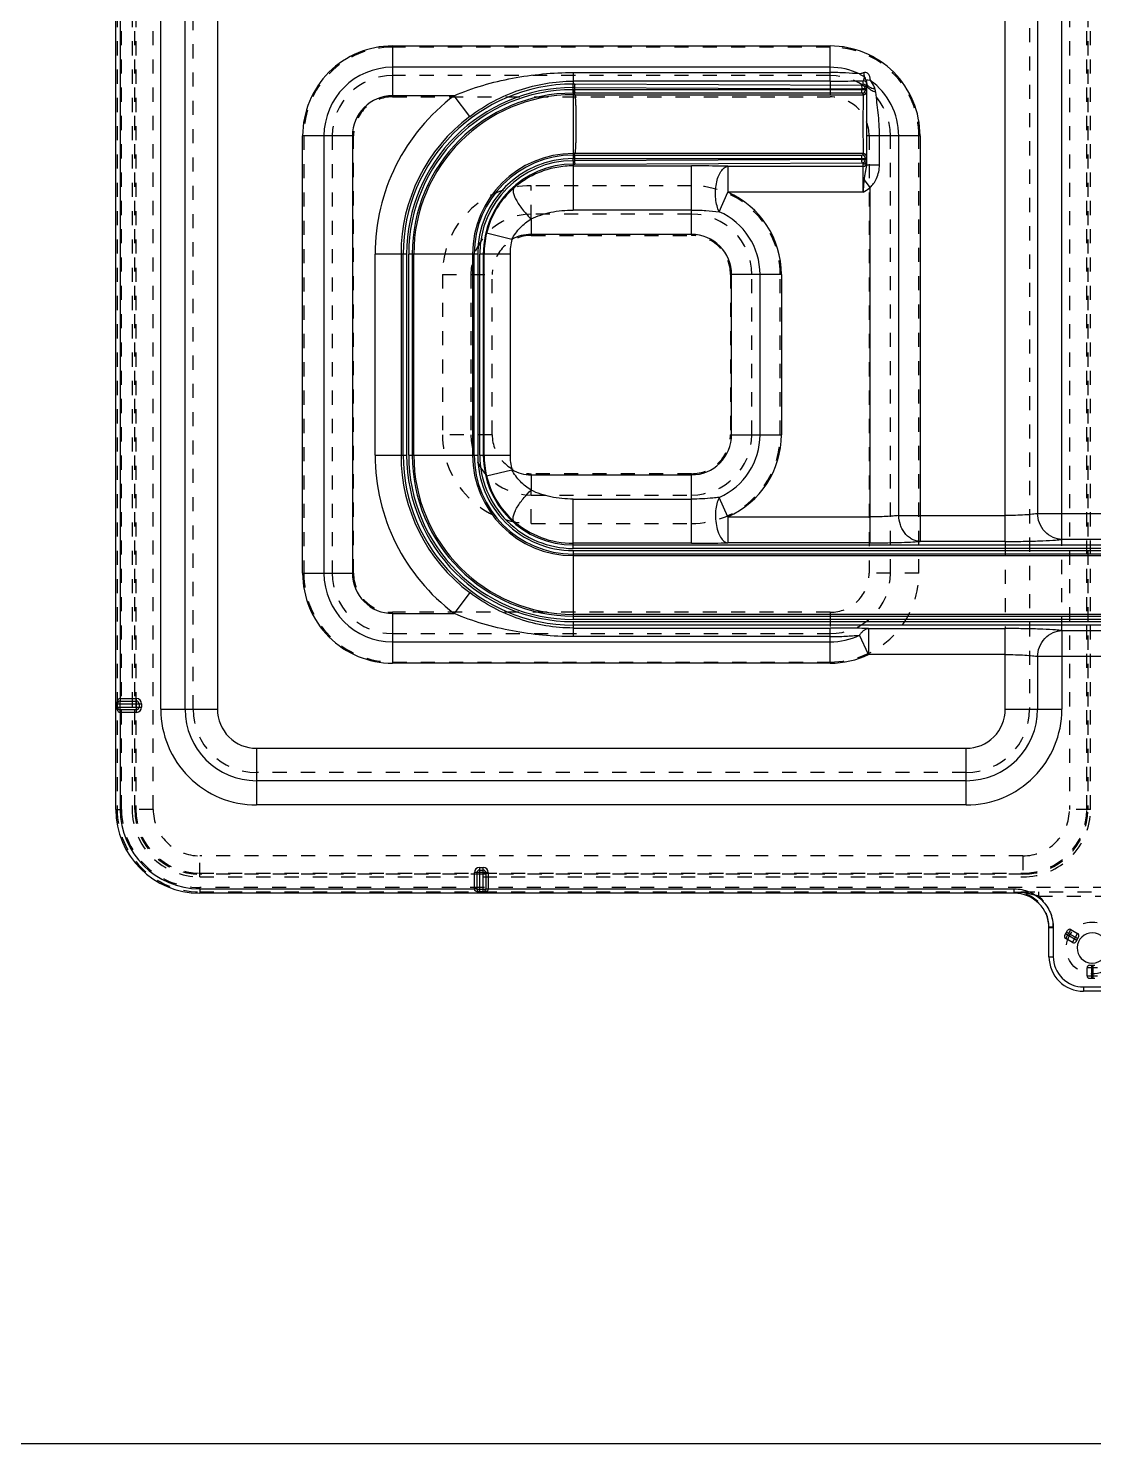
# Model space of a CAD drawing. Header units: millimetres. Extents: x 564 to 2602, y -1989 to 1042.
# Drawn here: x 979.3 to 1102.3, y -61 to 102.4 of the extents above; entities that cross this region are included whole.
import ezdxf

# ---------------------------------------------------------------- set-up
doc = ezdxf.new("R2010")
doc.units = ezdxf.units.MM
doc.header["$LTSCALE"] = 16.335
doc.linetypes.add('HIDDEN', pattern=[0.2, 0.1, -0.1])
doc.layers.get('0').update_dxf_attribs({"linetype": 'CONTINUOUS'})
doc.layers.add('DEFAULT_2', color=8, linetype='HIDDEN')

msp = doc.modelspace()

# ---------------------------------------------------------------- linework, layer by layer
at = {"color": 7, "linetype": 'Continuous'}
for p, q in [((989.44, 12.248), (989.44, 117.248)), ((994.625, 23.798), (994.625, 105.698)), ((997.428, 23.798), (997.428, 105.698)), ((1001.164, 105.698), (1001.164, 23.798)), ((1092.064, 43.175), (1092.064, 105.698)), ((1095.8, 105.698), (1095.8, 46.407)), ((1098.602, 43.411), (1098.602, 105.698)), ((989.94, 104.448), (989.94, 25.048)), ((1021.364, 100.369), (1021.364, 94.625)), ((1021.364, 100.369), (1071.864, 100.369)), ((1071.864, 96.312), (1071.864, 100.369)), ((1071.864, 97.907), (1021.364, 97.907)), ((1042.214, 97.301), (1042.214, 95.968)), ((1042.214, 97.301), (1071.864, 97.301)), ((1042.196, 95.324), (1042.196, 95.568)), ((1075.951, 95.324), (1042.196, 95.324)), ((1071.864, 96.312), (1042.214, 96.312)), ((1042.214, 94.924), (1042.214, 87.771)), ((1042.428, 94.741), (1042.3, 94.925)), ((1042.371, 95.568), (1042.371, 95.324)), ((1042.371, 95.568), (1075.517, 95.416)), ((1075.55, 94.924), (1042.403, 94.924)), ((1075.552, 95.815), (1042.406, 95.967)), ((1075.517, 95.324), (1075.517, 95.416)), ((1075.951, 95.416), (1075.517, 95.416)), ((1075.55, 94.924), (1075.682, 94.767)), ((1075.684, 95.947), (1075.552, 95.815)), ((1075.682, 94.741), (1075.682, 94.767)), ((1075.684, 95.947), (1075.684, 96.357)), ((1075.951, 95.416), (1076.084, 95.548)), ((1075.951, 95.416), (1075.951, 95.324)), ((1076.084, 95.166), (1075.951, 95.324)), ((1076.084, 95.166), (1076.084, 95.941)), ((1076.084, 86.657), (1076.084, 95.14)), ((1028.473, 94.625), (1021.364, 94.625)), ((1030.273, 92.23), (1028.473, 94.625)), ((1042.214, 94.741), (1075.682, 94.741)), ((1010.992, 39.498), (1010.992, 89.998)), ((1016.737, 89.998), (1010.992, 89.998)), ((1013.454, 89.998), (1013.454, 39.498)), ((1016.737, 89.998), (1016.737, 39.498)), ((1082.235, 89.998), (1076.084, 89.998)), ((1077.553, 86.657), (1077.553, 89.998)), ((1079.773, 46.171), (1079.773, 89.998)), ((1082.235, 89.998), (1082.235, 43.175)), ((1042.196, 87.127), (1042.196, 87.372)), ((1042.196, 87.372), (1075.951, 87.372)), ((1075.682, 87.954), (1042.214, 87.954)), ((1042.214, 86.728), (1042.214, 81.43)), ((1042.3, 87.771), (1042.428, 87.954)), ((1042.371, 87.372), (1042.371, 87.128)), ((1075.517, 87.28), (1042.371, 87.128)), ((1042.403, 87.771), (1075.55, 87.771)), ((1042.406, 86.728), (1075.552, 86.88)), ((1075.517, 87.28), (1075.517, 87.372)), ((1075.517, 87.28), (1075.951, 87.28)), ((1075.682, 87.929), (1075.55, 87.771)), ((1075.552, 86.88), (1075.684, 86.748)), ((1075.682, 87.929), (1075.682, 87.954)), ((1075.684, 83.482), (1075.684, 86.748)), ((1075.951, 87.372), (1076.084, 87.529)), ((1075.951, 87.372), (1075.951, 87.28)), ((1076.084, 87.148), (1075.951, 87.28)), ((1076.084, 86.657), (1077.553, 86.657)), ((1042.214, 86.529), (1055.864, 86.529)), ((1055.864, 78.625), (1055.864, 86.529)), ((1060.062, 86.478), (1060.062, 83.482)), ((1060.062, 86.478), (1075.684, 86.478)), ((1059.066, 81.23), (1060.062, 83.482)), ((1075.684, 83.482), (1060.062, 83.482)), ((1076.491, 84.028), (1075.818, 84.932)), ((1076.491, 43.018), (1076.491, 84.028)), ((1037.364, 80.405), (1037.364, 78.625)), ((1055.864, 81.43), (1042.214, 81.43)), ((1035.123, 78.046), (1032.21, 78.744)), ((1055.864, 78.625), (1037.364, 78.625)), ((1019.348, 53.148), (1019.348, 76.348)), ((1022.993, 76.348), (1019.348, 76.348)), ((1022.344, 76.348), (1022.344, 53.148)), ((1022.594, 53.148), (1022.594, 76.348)), ((1022.993, 76.348), (1022.993, 53.148)), ((1023.238, 53.148), (1023.238, 76.348)), ((1031.19, 76.348), (1023.238, 76.348)), ((1023.637, 76.348), (1023.637, 53.148)), ((1023.82, 53.148), (1023.82, 76.348)), ((1030.607, 76.348), (1030.607, 53.148)), ((1030.79, 53.148), (1030.79, 76.348)), ((1031.19, 76.348), (1031.19, 53.148)), ((1031.434, 53.148), (1031.434, 76.348)), ((1034.923, 76.348), (1031.434, 76.348)), ((1031.834, 76.348), (1031.834, 53.148)), ((1031.927, 53.148), (1031.927, 76.348)), ((1034.923, 76.348), (1034.923, 53.148)), ((1060.491, 55.498), (1060.491, 73.998)), ((1066.235, 73.998), (1060.491, 73.998)), ((1063.773, 55.498), (1063.773, 73.998)), ((1066.235, 73.998), (1066.235, 55.498)), ((1060.491, 55.498), (1066.235, 55.498)), ((1019.348, 53.148), (1022.993, 53.148)), ((1023.238, 53.148), (1031.19, 53.148)), ((1031.434, 53.148), (1034.923, 53.148)), ((1032.21, 50.752), (1035.123, 51.449)), ((1037.364, 50.871), (1037.364, 49.09)), ((1037.364, 50.871), (1055.864, 50.871)), ((1055.864, 42.966), (1055.864, 50.871)), ((1042.214, 42.368), (1042.214, 48.066)), ((1042.214, 48.066), (1055.864, 48.066)), ((1060.062, 46.014), (1059.066, 48.265)), ((1060.062, 46.014), (1060.062, 43.018)), ((1060.062, 46.014), (1076.491, 46.014)), ((1079.773, 46.171), (1092.064, 46.171)), ((1095.8, 46.407), (1108.428, 46.407)), ((1055.864, 42.966), (1042.214, 42.966)), ((1042.214, 42.768), (1162.014, 42.768)), ((1076.491, 43.018), (1060.062, 43.018)), ((1092.066, 43.175), (1082.235, 43.175)), ((1105.626, 43.411), (1098.602, 43.411)), ((1162.014, 42.368), (1042.214, 42.368)), ((1042.214, 42.124), (1042.214, 34.172)), ((1042.214, 42.124), (1162.014, 42.124)), ((1162.014, 41.724), (1042.214, 41.724)), ((1042.214, 41.541), (1162.014, 41.541)), ((1010.992, 39.498), (1016.737, 39.498)), ((1030.273, 37.265), (1028.473, 34.871)), ((1021.364, 34.871), (1021.364, 29.126)), ((1021.364, 34.871), (1028.473, 34.871)), ((1162.014, 34.754), (1042.214, 34.754)), ((1042.214, 34.571), (1162.014, 34.571)), ((1162.014, 34.172), (1042.214, 34.172)), ((1042.214, 33.927), (1042.214, 32.195)), ((1042.214, 33.927), (1162.014, 33.927)), ((1162.014, 33.528), (1042.214, 33.528)), ((1042.214, 33.183), (1071.864, 33.183)), ((1071.864, 29.126), (1071.864, 33.183)), ((1076.303, 33.12), (1076.303, 30.124)), ((1076.304, 33.12), (1092.065, 33.12)), ((1092.064, 23.798), (1092.064, 33.12)), ((1098.602, 32.885), (1105.626, 32.885)), ((1098.602, 32.885), (1098.602, 23.798)), ((1021.364, 31.588), (1071.864, 31.588)), ((1071.864, 32.195), (1042.214, 32.195)), ((1076.303, 30.124), (1075.249, 32.35)), ((1092.064, 30.124), (1076.303, 30.124)), ((1108.428, 29.889), (1095.8, 29.889)), ((1095.8, 29.889), (1095.8, 23.798)), ((1071.864, 29.126), (1021.364, 29.126)), ((989.914, 24.748), (989.914, 23.748)), ((989.914, 24.748), (991.814, 24.748)), ((989.94, 25.048), (991.814, 25.048)), ((991.814, 23.448), (991.814, 25.048)), ((989.548, 24.448), (989.548, 24.048)), ((989.548, 24.448), (992.414, 24.448)), ((989.548, 24.048), (992.414, 24.048)), ((989.614, 24.048), (989.614, 24.448)), ((991.814, 23.748), (989.914, 23.748)), ((989.94, 23.448), (989.94, 12.248)), ((991.814, 23.448), (989.94, 23.448)), ((992.114, 24.448), (992.114, 24.048)), ((992.414, 24.448), (992.414, 24.048)), ((994.625, 23.798), (1001.164, 23.798)), ((1092.064, 23.798), (1098.602, 23.798)), ((1005.664, 19.298), (1005.664, 12.759)), ((1005.664, 19.298), (1087.564, 19.298)), ((1087.564, 12.759), (1087.564, 19.298)), ((1087.564, 15.562), (1005.664, 15.562)), ((989.44, 12.248), (989.94, 12.248)), ((1087.564, 12.759), (1005.664, 12.759)), ((1030.814, 3.074), (1030.814, 4.949)), ((1032.414, 4.948), (1030.814, 4.948)), ((1031.114, 3.048), (1031.114, 4.948)), ((1031.414, 5.548), (1031.414, 2.748)), ((1031.414, 5.548), (1031.814, 5.548)), ((1031.414, 5.248), (1031.814, 5.248)), ((1031.814, 2.748), (1031.814, 5.548)), ((1032.114, 4.948), (1032.114, 3.048)), ((1032.414, 4.949), (1032.414, 3.074)), ((999.114, 3.074), (999.114, 2.574)), ((999.114, 3.074), (1030.814, 3.074)), ((1093.114, 2.574), (999.114, 2.574)), ((1031.114, 3.048), (1032.114, 3.048)), ((1031.814, 2.748), (1031.414, 2.748)), ((1031.814, 2.682), (1031.414, 2.682)), ((1032.414, 3.074), (1093.115, 3.074)), ((1093.114, 2.574), (1093.114, 3.074)), ((1097.614, -1.429), (1097.114, -1.429)), ((1097.114, -4.752), (1097.114, -1.429)), ((1097.614, -1.43), (1097.614, -4.752)), ((1099.043, -2.672), (1099.643, -1.633)), ((1099.643, -1.633), (1100.422, -2.083)), ((1098.933, -2.262), (1099.233, -1.742)), ((1099.033, -2.089), (1100.332, -2.839)), ((1099.822, -3.122), (1099.043, -2.672)), ((1099.133, -1.916), (1100.432, -2.666)), ((1099.822, -3.122), (1100.422, -2.083)), ((1100.232, -3.012), (1100.532, -2.492)), ((1097.114, -4.752), (1097.614, -4.752)), ((1102.714, -6.052), (1101.514, -6.052)), ((1101.514, -6.952), (1101.514, -6.052)), ((1101.814, -5.752), (1102.414, -5.752)), ((1102.014, -5.752), (1102.014, -7.252)), ((1102.214, -7.252), (1102.214, -5.752)), ((1101.514, -6.952), (1102.714, -6.952)), ((1101.814, -7.252), (1102.414, -7.252)), ((1101.114, -8.252), (1103.114, -8.252)), ((1101.114, -8.252), (1101.114, -8.752)), ((1103.114, -8.752), (1101.114, -8.752))]:
    msp.add_line(p, q, dxfattribs=at)
msp.add_lwpolyline([(634.203, 193.293), (1256.991, 193.293), (1256.991, -60.969), (634.203, -60.969)], close=True)
for centre, radius, start, end in [((1021.364, 89.998), 10.372, 89.99971, 180.00029), ((1071.864, 89.998), 10.372, 0.00011, 90.00027), ((1021.364, 89.998), 7.91, 90, 180), ((1071.864, 89.998), 7.91, 64.65633, 90), ((1071.864, 89.998), 7.91, 0.00033, 54.10107), ((1042.214, 76.348), 19.62, 90, 180), ((1042.214, 76.348), 19.22, 90.05164, 179.99995), ((1042.214, 76.348), 18.976, 90.0523, 179.99998), ((1042.214, 76.348), 18.577, 90, 180), ((1042.197, 63.922), 31.646, 89.685, 90.00059), ((1042.198, 51.122), 44.846, 89.73476, 89.97987), ((1042.197, 132.967), 38.043, 270.02603, 270.15598), ((1042.404, 132.911), 37.987, 269.84389, 269.99985), ((1075.55, 95.325), 0.401, 269.9013, 359.7555), ((1075.55, 95.414), 0.401, 0.18928, 89.81072), ((1075.684, 95.167), 0.4, 269.72989, 359.84868), ((1075.684, 95.141), 0.4, 269.62904, 359.97978), ((1075.684, 95.547), 0.4, 0.119, 89.95946), ((1075.495, 95.94), 0.589, 0.08157, 9.13364), ((1076.574, 96.14), 0.509, 192.0937, 201.30839), ((1074.983, 94.769), 2.158, 6.81039, 16.67853), ((1021.364, 89.998), 4.627, 89.99999, 180.00001), ((1042.214, 76.348), 22.866, 126.93628, 179.99998), ((1042.214, 76.348), 18.393, 90, 180), ((1042.214, 76.348), 19.87, 126.93628, 180), ((1042.214, 76.348), 11.607, 90, 180), ((1042.214, 76.348), 11.423, 90, 180), ((1042.214, 76.348), 11.024, 90.09003, 180.00009), ((1042.214, 76.348), 10.78, 90.09207, 180.00005), ((1042.214, 76.348), 10.38, 90, 180), ((1042.197, 118.776), 31.649, 269.99945, 270.31502), ((1042.197, 49.727), 38.044, 89.84402, 89.97396), ((1042.198, 131.644), 44.916, 270.0205, 270.26523), ((1042.404, 49.789), 37.982, 90.00014, 90.15613), ((1075.55, 87.371), 0.401, 0.21413, 90.12907), ((1075.55, 87.281), 0.401, 270.1913, 359.8087), ((1075.684, 87.555), 0.4, 0.01889, 90.3708), ((1075.684, 87.528), 0.4, 0.15032, 90.2711), ((1075.684, 87.149), 0.4, 270.03847, 359.92226), ((1075.684, 86.877), 0.4, 269.9432, 359.93899), ((1042.005, 76.398), 10.072, 131.27731, 166.53264), ((1055.864, 73.998), 10.372, 0.00036, 66.12164), ((1055.864, 73.998), 7.91, 0.00033, 66.12164), ((1042.214, 76.348), 10.287, 166.52974, 180), ((1037.364, 73.998), 4.627, 90, 118.96146), ((1055.864, 73.998), 4.627, 359.9999, 90.0001), ((1042.214, 76.348), 7.291, 166.52972, 180), ((1055.864, 55.498), 4.627, 269.99999, 0.00001), ((1055.864, 55.498), 7.91, 293.87836, 0), ((1055.864, 55.498), 10.372, 293.87836, 0), ((1042.214, 53.148), 22.866, 180.00003, 233.06372), ((1042.214, 53.148), 19.87, 180, 233.06372), ((1042.214, 53.148), 19.62, 180, 270), ((1042.214, 53.148), 19.22, 180.00005, 269.99995), ((1042.214, 53.148), 18.976, 180.00002, 269.99998), ((1042.214, 53.148), 18.577, 180, 270), ((1042.214, 53.148), 18.393, 180, 270), ((1042.214, 53.148), 11.607, 180, 270), ((1042.214, 53.148), 11.423, 180, 270), ((1042.214, 53.148), 11.024, 179.99991, 270.00009), ((1042.214, 53.148), 10.78, 179.99996, 270.00004), ((1042.214, 53.148), 10.38, 180, 270), ((1042.214, 53.148), 10.287, 180, 193.47024), ((1042.214, 53.148), 7.291, 180, 193.47028), ((1042.006, 53.098), 10.073, 193.46934, 228.7207), ((1037.364, 55.498), 4.627, 241.03854, 269.99998), ((1021.364, 39.498), 10.372, 180.00011, 270.00027), ((1021.364, 39.498), 7.91, 180.00033, 270), ((1021.364, 39.498), 4.627, 179.9999, 270.0001), ((1071.864, 39.498), 7.91, 270, 295.34372), ((1071.864, 39.498), 10.372, 270, 295.34372), ((989.914, 24.448), 0.3, 90, 180), ((991.814, 24.448), 0.6, 359.999, 89.93542), ((991.814, 24.448), 0.3, 0, 90), ((989.914, 24.048), 0.3, 180, 270), ((989.93, 23.721), 0.273, 245.11118, 253.82089), ((991.814, 24.048), 0.6, 270.06529, 0.00025), ((991.814, 24.048), 0.3, 270, 360), ((1005.664, 23.798), 11.038, 179.99958, 270.00042), ((1005.664, 23.798), 8.236, 180, 270), ((1005.664, 23.798), 4.5, 179.99997, 270.00003), ((1087.564, 23.798), 11.038, 269.99958, 0.00042), ((1087.564, 23.798), 8.236, 270, 0), ((1087.564, 23.798), 4.5, 269.99997, 0.00003), ((999.114, 12.248), 9.674, 180, 270), ((999.114, 12.248), 9.174, 180.00001, 269.99999), ((1031.414, 4.948), 0.6, 89.99986, 179.93459), ((1031.414, 4.948), 0.3, 90, 180), ((1031.814, 4.948), 0.6, 0.06531, 90.00049), ((1031.814, 4.948), 0.3, 0, 90), ((1031.092, 3.065), 0.277, 196.99666, 206.23563), ((1031.414, 3.048), 0.3, 180, 270), ((1031.814, 3.048), 0.3, 270, 0), ((1093.112, -1.427), 4.001, 359.97166, 89.97974), ((1099.493, -1.892), 0.3, 60, 150), ((1099.193, -2.412), 0.3, 150, 240), ((1099.972, -2.862), 0.3, 240, 330), ((1102.114, -3.752), 1.75, 270, 268.13985), ((1100.272, -2.342), 0.3, 330, 60), ((1101.114, -4.752), 4, 180, 270), ((1101.114, -4.752), 3.5, 179.99937, 270.00063), ((1101.814, -6.052), 0.3, 90, 180), ((1101.814, -6.952), 0.3, 180, 270)]:
    msp.add_arc(centre, radius, start, end, dxfattribs=at)
for points, knots in [([(1028.473, 94.625), (1029.55, 95.097), (1031.769, 95.883), (1035.197, 96.701), (1038.687, 97.193), (1041.037, 97.305), (1042.214, 97.301)], [0, 0, 0, 0, 0.2503525, 0.4998875, 0.7494841, 1, 1, 1, 1]), ([(1075.249, 97.146), (1074.715, 97.185), (1073.588, 97.267), (1072.458, 97.301), (1071.864, 97.301)], [0, 0, 0, 0, 0.4739745, 1, 1, 1, 1]), ([(1075.73, 97.275), (1075.69, 97.261), (1075.531, 97.211), (1075.37, 97.171), (1075.25, 97.146)], [0, 0, 0, 0, 0.257634, 1, 1, 1, 1]), ([(1075.803, 96.816), (1075.792, 96.757), (1075.771, 96.652), (1075.741, 96.514), (1075.714, 96.421), (1075.697, 96.369), (1075.684, 96.357)], [0, 0, 0, 0, 0.376686, 0.6747431, 0.8848527, 1, 1, 1, 1]), ([(1076.502, 96.405), (1076.5, 96.501), (1076.48, 96.709), (1076.397, 96.972), (1076.255, 97.17), (1076.093, 97.283), (1075.904, 97.317), (1075.784, 97.292), (1075.73, 97.275)], [0, 0, 0, 0, 0.2095691, 0.4555817, 0.5933022, 0.7372176, 0.875634, 1, 1, 1, 1]), ([(1075.73, 97.275), (1075.735, 97.19), (1075.749, 97.035), (1075.781, 96.883), (1075.803, 96.816)], [0, 0, 0, 0, 0.5497555, 1, 1, 1, 1]), ([(1075.981, 96.468), (1075.968, 96.525), (1075.945, 96.615), (1075.905, 96.72), (1075.87, 96.778), (1075.842, 96.813), (1075.814, 96.821), (1075.803, 96.816)], [0, 0, 0, 0, 0.4230318, 0.6748355, 0.8198991, 0.9113624, 1, 1, 1, 1]), ([(1076.502, 96.405), (1076.405, 96.395), (1076.228, 96.392), (1076.052, 96.434), (1075.981, 96.468)], [0, 0, 0, 0, 0.5491962, 1, 1, 1, 1]), ([(1075.981, 96.468), (1075.999, 96.383), (1076.033, 96.238), (1076.067, 96.094), (1076.076, 96.034)], [0, 0, 0, 0, 0.590747, 1, 1, 1, 1]), ([(1077.05, 95.389), (1077.023, 95.48), (1076.889, 95.843), (1076.68, 96.175), (1076.502, 96.405)], [0, 0, 0, 0, 0.2467056, 1, 1, 1, 1]), ([(1030.273, 92.23), (1031.149, 92.888), (1032.981, 94.057), (1035.944, 95.344), (1039.038, 96.133), (1041.156, 96.312), (1042.214, 96.312)], [0, 0, 0, 0, 0.2562074, 0.5057165, 0.752511, 1, 1, 1, 1]), ([(1042.196, 95.568), (1042.197, 95.618), (1042.199, 95.709), (1042.203, 95.818), (1042.206, 95.889), (1042.208, 95.927), (1042.211, 95.952), (1042.212, 95.964), (1042.214, 95.968)], [0, 0, 0, 0, 0.3702112, 0.6886554, 0.8131934, 0.9084892, 0.9714341, 1, 1, 1, 1]), ([(1042.214, 94.924), (1042.212, 94.928), (1042.211, 94.941), (1042.208, 94.966), (1042.206, 95.004), (1042.203, 95.075), (1042.199, 95.183), (1042.197, 95.275), (1042.196, 95.324)], [0, 0, 0, 0, 0.0300975, 0.0941036, 0.189951, 0.3145425, 0.6318623, 1, 1, 1, 1]), ([(1042.285, 95.324), (1042.285, 95.276), (1042.285, 95.185), (1042.287, 95.077), (1042.291, 95.003), (1042.293, 94.965), (1042.297, 94.941), (1042.298, 94.928), (1042.3, 94.925)], [0, 0, 0, 0, 0.3571219, 0.6848261, 0.8116182, 0.9073934, 0.9706097, 1, 1, 1, 1]), ([(1042.406, 95.967), (1042.402, 95.965), (1042.398, 95.952), (1042.392, 95.928), (1042.386, 95.89), (1042.379, 95.816), (1042.373, 95.707), (1042.371, 95.616), (1042.371, 95.568)], [0, 0, 0, 0, 0.0308246, 0.0940679, 0.1895291, 0.315968, 0.6432691, 1, 1, 1, 1]), ([(1042.371, 95.324), (1042.371, 95.276), (1042.372, 95.185), (1042.377, 95.076), (1042.385, 95.003), (1042.39, 94.965), (1042.396, 94.94), (1042.4, 94.927), (1042.403, 94.924)], [0, 0, 0, 0, 0.3550236, 0.6811378, 0.8076691, 0.903715, 0.967956, 1, 1, 1, 1]), ([(1071.864, 96.312), (1072.192, 96.312), (1073.466, 96.316), (1074.739, 96.331), (1075.684, 96.357)], [0, 0, 0, 0, 0.2578458, 1, 1, 1, 1]), ([(1075.528, 95.691), (1075.526, 95.671), (1075.52, 95.58), (1075.517, 95.488), (1075.517, 95.416)], [0, 0, 0, 0, 0.2170903, 1, 1, 1, 1]), ([(1075.526, 95.05), (1075.525, 95.07), (1075.519, 95.161), (1075.517, 95.252), (1075.517, 95.324)], [0, 0, 0, 0, 0.2175189, 1, 1, 1, 1]), ([(1075.526, 95.05), (1075.528, 95.033), (1075.531, 95.004), (1075.536, 94.965), (1075.541, 94.941), (1075.546, 94.927), (1075.55, 94.924)], [0, 0, 0, 0, 0.3895352, 0.6913372, 0.8955007, 1, 1, 1, 1]), ([(1075.528, 95.691), (1075.529, 95.708), (1075.532, 95.737), (1075.538, 95.775), (1075.543, 95.799), (1075.548, 95.813), (1075.552, 95.815)], [0, 0, 0, 0, 0.3928439, 0.6957177, 0.8986033, 1, 1, 1, 1]), ([(1076.003, 96.197), (1075.966, 96.247), (1075.867, 96.327), (1075.744, 96.357), (1075.684, 96.357)], [0, 0, 0, 0, 0.5096795, 1, 1, 1, 1]), ([(1076.076, 96.034), (1076.074, 96.048), (1076.058, 96.106), (1076.03, 96.16), (1076.003, 96.197)], [0, 0, 0, 0, 0.2399767, 1, 1, 1, 1]), ([(1076.202, 95.589), (1076.183, 95.617), (1076.119, 95.724), (1076.084, 95.85), (1076.084, 95.941)], [0, 0, 0, 0, 0.2715247, 1, 1, 1, 1]), ([(1076.237, 95.747), (1076.222, 95.763), (1076.166, 95.825), (1076.122, 95.898), (1076.1, 95.955)], [0, 0, 0, 0, 0.2656431, 1, 1, 1, 1]), ([(1077.126, 95.025), (1076.933, 95.08), (1076.59, 95.215), (1076.295, 95.453), (1076.202, 95.589)], [0, 0, 0, 0, 0.548703, 1, 1, 1, 1]), ([(1077.05, 95.388), (1076.887, 95.415), (1076.596, 95.491), (1076.331, 95.649), (1076.237, 95.747)], [0, 0, 0, 0, 0.5494259, 1, 1, 1, 1]), ([(1077.553, 89.998), (1077.553, 90.454), (1077.523, 91.351), (1077.374, 93.027), (1077.218, 94.244), (1077.126, 95.025)], [0, 0, 0, 0, 0.2707933, 0.5328666, 1, 1, 1, 1]), ([(1042.428, 87.954), (1042.435, 87.965), (1042.445, 87.999), (1042.458, 88.063), (1042.471, 88.158), (1042.484, 88.28), (1042.496, 88.429), (1042.512, 88.678), (1042.529, 89.047), (1042.546, 89.546), (1042.558, 90.11), (1042.566, 90.718), (1042.568, 91.348), (1042.566, 91.978), (1042.558, 92.586), (1042.546, 93.149), (1042.53, 93.649), (1042.512, 94.017), (1042.496, 94.267), (1042.483, 94.416), (1042.471, 94.538), (1042.459, 94.632), (1042.446, 94.697), (1042.436, 94.731), (1042.428, 94.741)], [0, 0, 0, 0, 0.0055001, 0.0152428, 0.0292082, 0.0473163, 0.0694101, 0.0952953, 0.1575735, 0.231956, 0.3158425, 0.4062527, 0.499989, 0.5937249, 0.684134, 0.7680184, 0.8423977, 0.904674, 0.9305599, 0.952652, 0.9707501, 0.9846941, 0.9944247, 1, 1, 1, 1]), ([(1075.682, 94.741), (1075.676, 94.708), (1075.675, 94.603), (1075.667, 94.39), (1075.663, 94.068), (1075.658, 93.651), (1075.654, 93.151), (1075.65, 92.374), (1075.649, 91.766), (1075.649, 91.348)], [0, 0, 0, 0, 0.0293619, 0.0930323, 0.1887829, 0.3133111, 0.4623005, 0.6304626, 1, 1, 1, 1]), ([(1075.649, 91.348), (1075.649, 90.93), (1075.65, 90.322), (1075.654, 89.545), (1075.658, 89.045), (1075.663, 88.628), (1075.667, 88.306), (1075.675, 88.093), (1075.676, 87.987), (1075.682, 87.955)], [0, 0, 0, 0, 0.3695298, 0.5376972, 0.686685, 0.811204, 0.906972, 0.9706332, 1, 1, 1, 1]), ([(1042.214, 87.771), (1042.212, 87.768), (1042.211, 87.755), (1042.209, 87.73), (1042.207, 87.692), (1042.204, 87.62), (1042.2, 87.512), (1042.198, 87.421), (1042.196, 87.372)], [0, 0, 0, 0, 0.0300225, 0.0940043, 0.1898525, 0.3144628, 0.6318309, 1, 1, 1, 1]), ([(1042.196, 87.127), (1042.198, 87.078), (1042.201, 86.986), (1042.204, 86.878), (1042.207, 86.806), (1042.209, 86.768), (1042.212, 86.744), (1042.212, 86.731), (1042.214, 86.728)], [0, 0, 0, 0, 0.370292, 0.6888203, 0.8133854, 0.9086778, 0.9715758, 1, 1, 1, 1]), ([(1042.283, 87.372), (1042.283, 87.419), (1042.284, 87.511), (1042.287, 87.619), (1042.291, 87.692), (1042.293, 87.731), (1042.297, 87.755), (1042.298, 87.768), (1042.3, 87.771)], [0, 0, 0, 0, 0.3570898, 0.6847927, 0.8115956, 0.9073856, 0.9706152, 1, 1, 1, 1]), ([(1042.403, 87.771), (1042.4, 87.769), (1042.396, 87.755), (1042.39, 87.731), (1042.385, 87.692), (1042.377, 87.619), (1042.372, 87.511), (1042.371, 87.42), (1042.371, 87.372)], [0, 0, 0, 0, 0.032044, 0.096285, 0.1923309, 0.3188622, 0.6449764, 1, 1, 1, 1]), ([(1042.371, 87.128), (1042.371, 87.077), (1042.373, 86.985), (1042.379, 86.877), (1042.386, 86.809), (1042.391, 86.771), (1042.397, 86.746), (1042.402, 86.731), (1042.406, 86.728)], [0, 0, 0, 0, 0.3821359, 0.6839173, 0.8005068, 0.8971944, 0.9654204, 1, 1, 1, 1]), ([(1075.517, 87.372), (1075.517, 87.397), (1075.518, 87.488), (1075.521, 87.58), (1075.526, 87.646)], [0, 0, 0, 0, 0.2734847, 1, 1, 1, 1]), ([(1075.528, 87.005), (1075.526, 87.024), (1075.52, 87.116), (1075.517, 87.208), (1075.517, 87.28)], [0, 0, 0, 0, 0.2170914, 1, 1, 1, 1]), ([(1075.526, 87.646), (1075.528, 87.663), (1075.531, 87.692), (1075.536, 87.73), (1075.541, 87.755), (1075.546, 87.769), (1075.55, 87.771)], [0, 0, 0, 0, 0.3895351, 0.6913369, 0.8955003, 1, 1, 1, 1]), ([(1075.528, 87.005), (1075.529, 86.988), (1075.532, 86.959), (1075.538, 86.92), (1075.543, 86.896), (1075.548, 86.883), (1075.552, 86.88)], [0, 0, 0, 0, 0.3928438, 0.6957191, 0.898602, 1, 1, 1, 1]), ([(1075.818, 84.932), (1075.834, 85.094), (1075.872, 85.402), (1075.951, 85.843), (1076.04, 86.253), (1076.084, 86.523), (1076.084, 86.657)], [0, 0, 0, 0, 0.2788211, 0.5331552, 0.7701383, 1, 1, 1, 1]), ([(1076.491, 84.028), (1076.621, 84.173), (1076.904, 84.494), (1077.26, 85.093), (1077.499, 85.836), (1077.553, 86.378), (1077.553, 86.657)], [0, 0, 0, 0, 0.2007497, 0.4413179, 0.7124369, 1, 1, 1, 1]), ([(1042.214, 86.529), (1041.582, 86.529), (1040.323, 86.416), (1038.508, 85.915), (1036.826, 85.104), (1035.823, 84.373), (1035.36, 83.968)], [0, 0, 0, 0, 0.2537215, 0.5046704, 0.7527354, 1, 1, 1, 1]), ([(1060.062, 86.478), (1059.731, 86.487), (1058.332, 86.519), (1056.932, 86.529), (1055.864, 86.529)], [0, 0, 0, 0, 0.2364241, 1, 1, 1, 1]), ([(1059.066, 81.23), (1058.954, 81.445), (1058.775, 81.936), (1058.639, 82.739), (1058.612, 83.603), (1058.708, 84.458), (1058.914, 85.231), (1059.173, 85.785), (1059.431, 86.124), (1059.63, 86.307), (1059.84, 86.431), (1059.99, 86.471), (1060.062, 86.478)], [0, 0, 0, 0, 0.1239698, 0.2654606, 0.4160801, 0.5657904, 0.7047219, 0.8245758, 0.8761131, 0.9220641, 0.9628025, 1, 1, 1, 1]), ([(1035.36, 83.968), (1035.315, 83.911), (1035.275, 83.789), (1035.272, 83.61), (1035.308, 83.352), (1035.441, 82.966), (1035.695, 82.453), (1036.05, 81.901), (1036.465, 81.351), (1036.907, 80.849), (1037.213, 80.544), (1037.364, 80.405)], [0, 0, 0, 0, 0.0510888, 0.085037, 0.1264011, 0.2338288, 0.3706941, 0.5292581, 0.6957147, 0.8557172, 1, 1, 1, 1]), ([(1075.684, 83.482), (1075.695, 83.607), (1075.736, 84.091), (1075.78, 84.574), (1075.818, 84.932)], [0, 0, 0, 0, 0.2587176, 1, 1, 1, 1]), ([(1075.684, 83.482), (1075.75, 83.525), (1076.024, 83.7), (1076.294, 83.882), (1076.491, 84.028)], [0, 0, 0, 0, 0.2437362, 1, 1, 1, 1]), ([(1035.123, 78.046), (1035.396, 78.537), (1036.043, 79.435), (1036.907, 80.131), (1037.364, 80.405)], [0, 0, 0, 0, 0.5128309, 1, 1, 1, 1]), ([(1037.364, 80.405), (1038.076, 80.758), (1039.68, 81.269), (1041.346, 81.429), (1042.214, 81.43)], [0, 0, 0, 0, 0.4779944, 1, 1, 1, 1]), ([(1055.864, 81.43), (1056.419, 81.43), (1057.489, 81.39), (1058.555, 81.292), (1059.066, 81.23)], [0, 0, 0, 0, 0.5194433, 1, 1, 1, 1]), ([(1037.364, 49.091), (1036.907, 49.365), (1036.043, 50.061), (1035.396, 50.959), (1035.123, 51.449)], [0, 0, 0, 0, 0.4871869, 1, 1, 1, 1]), ([(1035.36, 45.528), (1035.309, 45.591), (1035.271, 45.731), (1035.276, 45.932), (1035.327, 46.217), (1035.484, 46.628), (1035.762, 47.157), (1036.127, 47.703), (1036.646, 48.371), (1037.074, 48.823), (1037.364, 49.09)], [0, 0, 0, 0, 0.0573091, 0.0956572, 0.1420598, 0.2599812, 0.4041013, 0.5626848, 0.7222059, 1, 1, 1, 1]), ([(1042.214, 48.066), (1041.346, 48.066), (1039.68, 48.226), (1038.076, 48.737), (1037.364, 49.091)], [0, 0, 0, 0, 0.5220008, 1, 1, 1, 1]), ([(1059.066, 48.265), (1058.818, 48.236), (1057.755, 48.121), (1056.684, 48.066), (1055.864, 48.066)], [0, 0, 0, 0, 0.2330516, 1, 1, 1, 1]), ([(1059.066, 48.265), (1058.973, 48.087), (1058.805, 47.652), (1058.65, 46.889), (1058.605, 45.984), (1058.701, 45.041), (1058.933, 44.194), (1059.228, 43.616), (1059.502, 43.299), (1059.737, 43.109), (1059.937, 43.03), (1060.063, 43.018)], [0, 0, 0, 0, 0.1032312, 0.2374353, 0.3972976, 0.5662287, 0.7214205, 0.8455175, 0.8944169, 0.9355162, 1, 1, 1, 1]), ([(1079.773, 46.171), (1079.561, 46.143), (1079.085, 46.097), (1077.99, 46.031), (1077.108, 46.014), (1076.491, 46.014)], [0, 0, 0, 0, 0.1954793, 0.436537, 1, 1, 1, 1]), ([(1082.235, 43.175), (1081.928, 43.187), (1081.446, 43.318), (1080.891, 43.688), (1080.501, 44.077), (1080.185, 44.552), (1079.881, 45.241), (1079.782, 45.804), (1079.773, 46.171)], [0, 0, 0, 0, 0.2173455, 0.3396853, 0.4693523, 0.6040775, 0.7402432, 1, 1, 1, 1]), ([(1095.8, 46.407), (1095.715, 46.387), (1095.518, 46.351), (1095.029, 46.286), (1094.265, 46.226), (1093.216, 46.182), (1092.46, 46.171), (1092.064, 46.171)], [0, 0, 0, 0, 0.069918, 0.1603941, 0.39448, 0.6830668, 1, 1, 1, 1]), ([(1098.602, 43.411), (1098.254, 43.418), (1097.515, 43.583), (1096.574, 44.263), (1095.955, 45.266), (1095.806, 46.036), (1095.8, 46.407)], [0, 0, 0, 0, 0.2323303, 0.4892981, 0.7529706, 1, 1, 1, 1]), ([(1035.36, 45.528), (1036.283, 44.718), (1038.463, 43.413), (1040.963, 42.966), (1042.214, 42.966)], [0, 0, 0, 0, 0.4953191, 1, 1, 1, 1]), ([(1055.864, 42.966), (1056.226, 42.966), (1057.626, 42.97), (1059.025, 42.989), (1060.062, 43.018)], [0, 0, 0, 0, 0.2589242, 1, 1, 1, 1]), ([(1076.491, 43.018), (1077.572, 43.018), (1079.114, 43.035), (1081.029, 43.101), (1081.863, 43.147), (1082.235, 43.175)], [0, 0, 0, 0, 0.5639665, 0.8051312, 1, 1, 1, 1]), ([(1092.066, 43.175), (1092.758, 43.175), (1094.082, 43.185), (1095.916, 43.23), (1097.252, 43.29), (1098.108, 43.355), (1098.453, 43.391), (1098.602, 43.411)], [0, 0, 0, 0, 0.317656, 0.6066176, 0.841043, 0.9310103, 1, 1, 1, 1]), ([(1042.214, 33.183), (1041.156, 33.184), (1039.038, 33.362), (1035.944, 34.152), (1032.981, 35.439), (1031.149, 36.607), (1030.273, 37.266)], [0, 0, 0, 0, 0.2474893, 0.4942806, 0.7437929, 1, 1, 1, 1]), ([(1042.214, 32.195), (1041.037, 32.191), (1038.687, 32.302), (1035.197, 32.794), (1031.769, 33.613), (1029.549, 34.398), (1028.473, 34.871)], [0, 0, 0, 0, 0.2505182, 0.5001124, 0.7496488, 1, 1, 1, 1]), ([(1076.304, 33.12), (1075.593, 33.145), (1074.113, 33.175), (1072.633, 33.183), (1071.864, 33.183)], [0, 0, 0, 0, 0.4801061, 1, 1, 1, 1]), ([(1076.303, 33.12), (1076.206, 33.113), (1076.005, 33.063), (1075.724, 32.901), (1075.466, 32.657), (1075.318, 32.458), (1075.249, 32.35)], [0, 0, 0, 0, 0.2161819, 0.4524473, 0.7142335, 1, 1, 1, 1]), ([(1098.602, 32.885), (1098.453, 32.905), (1098.108, 32.941), (1097.252, 33.006), (1095.915, 33.066), (1094.081, 33.11), (1092.758, 33.12), (1092.065, 33.12)], [0, 0, 0, 0, 0.0689894, 0.158957, 0.3933835, 0.682346, 1, 1, 1, 1]), ([(1095.8, 29.889), (1095.806, 30.259), (1095.955, 31.029), (1096.575, 32.033), (1097.515, 32.712), (1098.254, 32.878), (1098.602, 32.885)], [0, 0, 0, 0, 0.2470307, 0.5107044, 0.7676719, 1, 1, 1, 1]), ([(1071.864, 32.195), (1072.458, 32.194), (1073.588, 32.228), (1074.715, 32.31), (1075.25, 32.349)], [0, 0, 0, 0, 0.5259012, 1, 1, 1, 1]), ([(1092.064, 30.124), (1092.46, 30.124), (1093.216, 30.114), (1094.265, 30.07), (1095.029, 30.009), (1095.518, 29.945), (1095.715, 29.909), (1095.8, 29.889)], [0, 0, 0, 0, 0.3169332, 0.60552, 0.8396058, 0.930082, 1, 1, 1, 1]), ([(989.68, 24.904), (989.639, 24.848), (989.598, 24.761), (989.575, 24.67), (989.57, 24.647)], [0, 0, 0, 0, 0.7451184, 1, 1, 1, 1]), ([(989.94, 25.048), (989.888, 25.047), (989.782, 25.023), (989.71, 24.945), (989.68, 24.904)], [0, 0, 0, 0, 0.5082271, 1, 1, 1, 1]), ([(989.94, 25.048), (989.937, 25.009), (989.934, 24.954), (989.93, 24.883), (989.927, 24.838), (989.924, 24.802), (989.921, 24.773), (989.918, 24.759), (989.916, 24.748), (989.914, 24.748)], [0, 0, 0, 0, 0.3805011, 0.5532701, 0.7042226, 0.8282065, 0.9204464, 0.9779751, 1, 1, 1, 1]), ([(989.571, 23.844), (989.587, 23.77), (989.64, 23.627), (989.747, 23.505), (989.815, 23.473)], [0, 0, 0, 0, 0.5020957, 1, 1, 1, 1]), ([(989.94, 23.448), (989.937, 23.486), (989.934, 23.542), (989.929, 23.612), (989.926, 23.658), (989.922, 23.693), (989.92, 23.723), (989.916, 23.736), (989.916, 23.748), (989.914, 23.748)], [0, 0, 0, 0, 0.3809349, 0.5539357, 0.7051468, 0.8293688, 0.9217279, 0.979089, 1, 1, 1, 1]), ([(1031.114, 3.048), (1031.114, 3.05), (1031.102, 3.05), (1031.089, 3.054), (1031.059, 3.056), (1031.023, 3.06), (1030.978, 3.063), (1030.908, 3.068), (1030.852, 3.071), (1030.814, 3.074)], [0, 0, 0, 0, 0.0209675, 0.0783754, 0.1707648, 0.2949988, 0.4462027, 0.6191763, 1, 1, 1, 1]), ([(1031.233, 2.7), (1031.155, 2.715), (1031.006, 2.765), (1030.877, 2.872), (1030.843, 2.942)], [0, 0, 0, 0, 0.5030803, 1, 1, 1, 1]), ([(1032.264, 2.81), (1032.207, 2.77), (1032.121, 2.73), (1032.031, 2.707), (1032.008, 2.703)], [0, 0, 0, 0, 0.7450896, 1, 1, 1, 1]), ([(1032.114, 3.048), (1032.114, 3.05), (1032.125, 3.052), (1032.139, 3.055), (1032.168, 3.058), (1032.204, 3.061), (1032.249, 3.064), (1032.32, 3.068), (1032.376, 3.071), (1032.414, 3.074)], [0, 0, 0, 0, 0.0220731, 0.0796431, 0.17191, 0.2959014, 0.4468468, 0.6195979, 1, 1, 1, 1]), ([(1032.414, 3.074), (1032.415, 3.02), (1032.386, 2.912), (1032.306, 2.839), (1032.264, 2.81)], [0, 0, 0, 0, 0.5083043, 1, 1, 1, 1]), ([(1093.115, 3.074), (1093.409, 3.072), (1093.999, 3.015), (1095.128, 2.673), (1096.38, 1.837), (1097.215, 0.583), (1097.556, -0.546), (1097.612, -1.136), (1097.614, -1.43)], [0, 0, 0, 0, 0.1252704, 0.2506012, 0.5000001, 0.7493995, 0.8747287, 1, 1, 1, 1])]:
    msp.add_open_spline(points, degree=3, knots=knots, dxfattribs=at)
for points in [[(1075.803, 96.816), (1075.611, 96.912), (1075.426, 97.024), (1075.249, 97.146)], [(989.57, 24.647), (989.556, 24.581), (989.55, 24.514), (989.548, 24.448)], [(989.548, 24.048), (989.552, 23.98), (989.557, 23.911), (989.571, 23.844)], [(989.854, 23.459), (989.882, 23.451), (989.911, 23.447), (989.94, 23.448)], [(1030.826, 2.984), (1030.818, 3.013), (1030.813, 3.043), (1030.814, 3.074)], [(1031.414, 2.682), (1031.353, 2.684), (1031.292, 2.689), (1031.233, 2.7)], [(1032.008, 2.703), (1031.944, 2.69), (1031.879, 2.684), (1031.814, 2.682)]]:
    msp.add_open_spline(points, degree=3, dxfattribs=at)
at = {"layer": 'DEFAULT_2', "color": 8, "linetype": 'HIDDEN'}
for p, q in [((989.597, 117.248), (989.597, 12.248)), ((990.097, 12.248), (990.097, 117.248)), ((991.329, 117.248), (991.329, 12.248)), ((991.629, 12.248), (991.629, 117.248)), ((991.75, 117.248), (991.75, 12.248)), ((993.748, 12.248), (993.748, 117.248)), ((1099.48, 117.248), (1099.48, 12.248)), ((1101.477, 12.248), (1101.477, 117.248)), ((1101.599, 117.248), (1101.599, 12.248)), ((1101.898, 12.248), (1101.898, 117.248)), ((998.362, 23.798), (998.362, 105.698)), ((1094.866, 105.698), (1094.866, 23.798)), ((1071.864, 100.242), (1021.364, 100.242)), ((1071.864, 96.96), (1021.364, 96.96)), ((1071.864, 96.312), (1071.864, 94.498)), ((1076.084, 95.14), (1076.084, 95.166)), ((1021.364, 94.498), (1021.364, 94.625)), ((1021.364, 94.498), (1071.864, 94.498)), ((1011.119, 89.998), (1011.119, 39.498)), ((1014.402, 89.998), (1014.402, 39.498)), ((1016.737, 89.998), (1016.864, 89.998)), ((1016.864, 39.498), (1016.864, 89.998)), ((1076.364, 89.998), (1076.364, 39.498)), ((1078.826, 39.498), (1078.826, 89.998)), ((1082.108, 39.498), (1082.108, 89.998)), ((1037.364, 80.405), (1037.364, 84.242)), ((1055.864, 84.242), (1037.364, 84.242)), ((1055.864, 80.96), (1037.364, 80.96)), ((1037.364, 78.498), (1037.364, 78.625)), ((1037.364, 78.498), (1055.864, 78.498)), ((1055.864, 78.625), (1055.864, 78.498)), ((1027.119, 73.998), (1027.119, 55.498)), ((1027.119, 73.998), (1032.864, 73.998)), ((1030.402, 73.998), (1030.402, 55.498)), ((1032.864, 55.498), (1032.864, 73.998)), ((1060.364, 73.998), (1060.364, 55.498)), ((1060.364, 73.998), (1060.491, 73.998)), ((1062.826, 55.498), (1062.826, 73.998)), ((1066.108, 55.498), (1066.108, 73.998)), ((1032.864, 55.498), (1027.119, 55.498)), ((1060.491, 55.498), (1060.364, 55.498)), ((1037.364, 50.871), (1037.364, 50.998)), ((1055.864, 50.998), (1037.364, 50.998)), ((1055.864, 50.998), (1055.864, 50.871)), ((1037.364, 45.253), (1037.364, 49.09)), ((1037.364, 48.536), (1055.864, 48.536)), ((1037.364, 45.253), (1055.864, 45.253)), ((1092.064, 43.175), (1092.064, 33.12)), ((1098.602, 32.885), (1098.602, 43.411)), ((1016.864, 39.498), (1016.737, 39.498)), ((1082.108, 39.498), (1076.364, 39.498)), ((1021.364, 34.871), (1021.364, 34.998)), ((1071.864, 34.998), (1021.364, 34.998)), ((1071.864, 34.998), (1071.864, 33.183)), ((1021.364, 32.536), (1071.864, 32.536)), ((1021.364, 29.253), (1071.864, 29.253)), ((1087.564, 16.496), (1005.664, 16.496)), ((990.097, 12.248), (989.94, 12.248)), ((993.748, 12.248), (991.329, 12.248)), ((1101.898, 12.248), (1099.48, 12.248)), ((999.114, 4.463), (999.114, 6.882)), ((1094.114, 6.882), (999.114, 6.882)), ((1094.114, 6.882), (1094.114, 4.463)), ((999.114, 4.884), (1094.114, 4.884)), ((1094.114, 4.763), (999.114, 4.763)), ((999.114, 4.463), (1094.114, 4.463)), ((999.114, 3.074), (999.114, 3.231)), ((1205.114, 3.231), (999.114, 3.231)), ((999.114, 2.731), (1205.114, 2.731)), ((1031.414, 2.748), (1031.414, 2.682)), ((1031.814, 2.748), (1031.814, 2.682)), ((1095.898, 2.723), (1095.899, 2.223)), ((1095.898, 2.223), (1108.329, 2.223)), ((1097.114, -1.314), (1097.614, -1.314)), ((1097.114, -1.314), (1097.114, -1.429)), ((1097.614, -1.43), (1097.614, -1.314))]:
    msp.add_line(p, q, dxfattribs=at)
msp.add_circle((1102.114, -3.752), 3, dxfattribs=at)
for centre, radius, start, end in [((1021.364, 89.998), 10.245, 89.99966, 180.00034), ((1071.864, 89.998), 10.245, 359.99966, 90.00034), ((1021.364, 89.998), 6.962, 90, 180), ((1071.864, 89.998), 6.962, 0, 90), ((1021.364, 89.998), 4.5, 89.99994, 180.00006), ((1071.864, 89.998), 4.5, 359.99994, 90.00006), ((1037.364, 73.998), 10.245, 89.99966, 180.00034), ((1055.864, 73.998), 10.245, 359.99966, 90.00034), ((1037.364, 73.998), 6.962, 90, 180), ((1055.864, 73.998), 6.962, 0, 90), ((1037.364, 73.998), 4.5, 89.99994, 180.00006), ((1055.864, 73.998), 4.5, 359.99994, 90.00006), ((1037.364, 55.498), 10.245, 179.99966, 270.00034), ((1037.364, 55.498), 6.962, 180, 270), ((1037.364, 55.498), 4.5, 179.99994, 270.00006), ((1055.864, 55.498), 10.245, 269.99966, 0.00034), ((1055.864, 55.498), 6.962, 270, 0), ((1055.864, 55.498), 4.5, 269.99994, 0.00006), ((1021.364, 39.498), 10.245, 179.99966, 270.00034), ((1021.364, 39.498), 6.962, 180, 270), ((1021.364, 39.498), 4.5, 179.99994, 270.00006), ((1071.864, 39.498), 10.245, 269.99966, 0.00034), ((1071.864, 39.498), 6.962, 270, 0), ((1071.864, 39.498), 4.5, 269.99994, 0.00006), ((1005.664, 23.798), 7.302, 180, 270), ((1087.564, 23.798), 7.302, 270, 0), ((999.114, 12.248), 9.517, 180, 270), ((999.114, 12.248), 9.017, 180.00001, 269.99999), ((999.114, 12.248), 7.785, 179.99991, 270.00009), ((999.114, 12.248), 7.485, 180, 270), ((999.114, 12.248), 7.363, 180, 270), ((999.114, 12.248), 5.366, 179.99993, 270.00007), ((1094.114, 12.248), 7.785, 269.99991, 0.00009), ((1094.114, 12.248), 7.485, 270, 0), ((1094.114, 12.248), 7.363, 270, 0), ((1094.114, 12.248), 5.366, 269.99993, 0.00007), ((1093.112, -1.312), 4.001, 359.97168, 89.97978), ((1093.11, -1.314), 4.504, 359.99588, 51.74561)]:
    msp.add_arc(centre, radius, start, end, dxfattribs=at)
for points, knots in [([(1093.114, 2.689), (1093.329, 2.693), (1094.257, 2.71), (1095.186, 2.723), (1095.898, 2.723)], [0, 0, 0, 0, 0.2323441, 1, 1, 1, 1]), ([(1095.899, 2.223), (1095.672, 2.301), (1095.21, 2.418), (1094.517, 2.577), (1093.817, 2.671), (1093.347, 2.691), (1093.114, 2.689)], [0, 0, 0, 0, 0.2533285, 0.5038675, 0.7524236, 1, 1, 1, 1])]:
    msp.add_open_spline(points, degree=3, knots=knots, dxfattribs=at)

doc.saveas('drawing.dxf')
